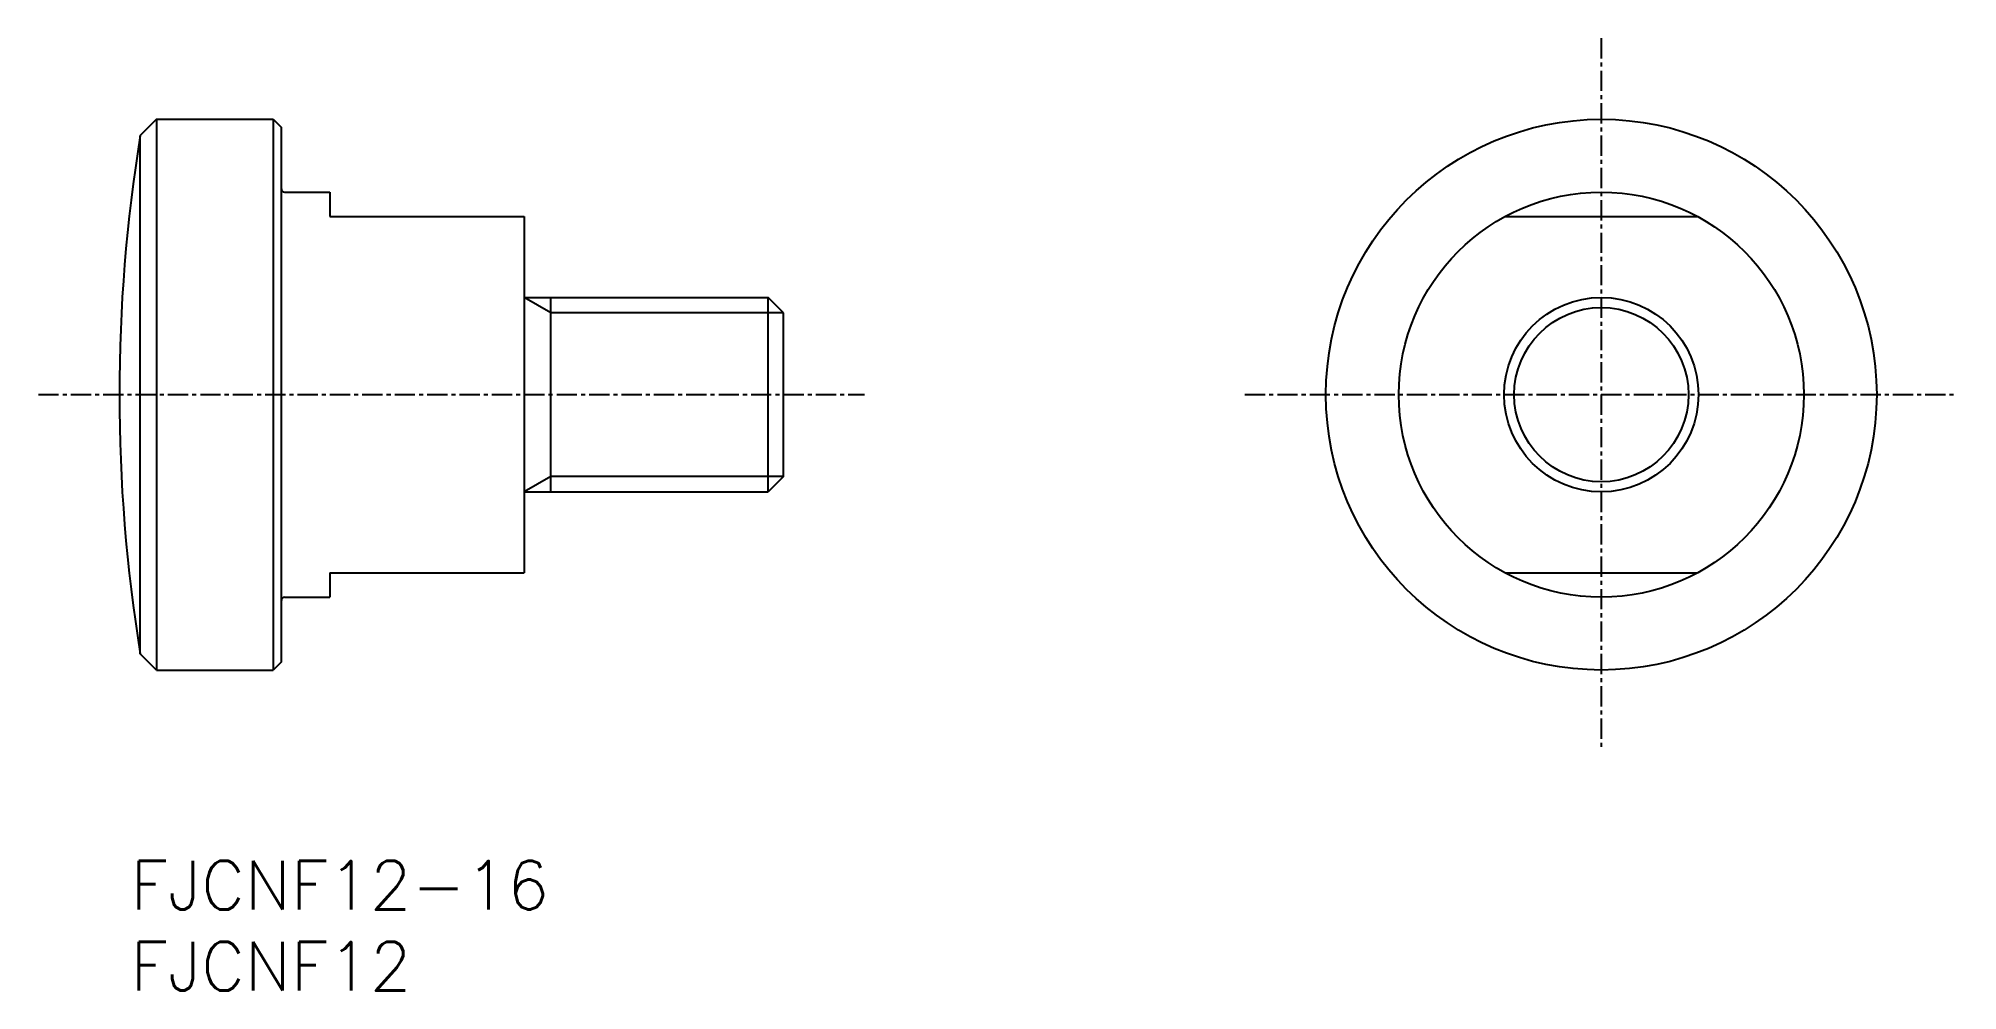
# Model space of a CAD drawing. Extents: x 92 to 211, y 77 to 135.
import ezdxf
from ezdxf.enums import TextEntityAlignment as Align

# ---------------------------------------------------------------- set-up
doc = ezdxf.new("R2010")
doc.units = 0
doc.linetypes.add('CENTER', pattern=[2, 1.25, -0.25, 0.25, -0.25])
doc.layers.get('0').update_dxf_attribs({"linetype": 'CONTINUOUS'})
doc.layers.add('CENTER', color=1, linetype='CENTER')
doc.styles.get("Standard").update_dxf_attribs({"font": 'txt.shx', "bigfont": 'extfont.shx'})

msp = doc.modelspace()

# ---------------------------------------------------------------- linework, layer by layer
at = {"color": 7, "linetype": 'CONTINUOUS'}
for p, q in [((99.64, 130.35), (98.64, 129.35)), ((99.64, 130.35), (99.64, 96.35)), ((99.64, 130.35), (106.85, 130.35)), ((106.85, 130.35), (106.85, 96.35)), ((106.85, 130.35), (107.35, 129.85)), ((98.64, 97.35), (98.64, 129.35)), ((107.35, 96.85), (107.35, 129.85)), ((107.55, 125.85), (110.35, 125.85)), ((110.35, 125.85), (110.35, 124.35)), ((110.35, 124.35), (122.35, 124.35)), ((122.35, 124.35), (122.35, 102.35)), ((182.9, 124.35), (194.77, 124.35)), ((122.35, 119.35), (137.4, 119.35)), ((123.99, 107.35), (123.99, 119.35)), ((137.4, 107.35), (137.4, 119.35)), ((138.35, 118.4), (137.4, 119.35)), ((138.35, 108.29), (138.35, 118.4)), ((138.35, 113.35), (138.35, 113.35)), ((138.35, 110.82), (138.35, 110.82)), ((138.35, 108.29), (137.4, 107.35)), ((122.35, 107.35), (137.4, 107.35)), ((110.35, 102.35), (122.35, 102.35)), ((110.35, 102.35), (110.35, 100.85)), ((182.9, 102.35), (194.77, 102.35)), ((107.55, 100.85), (110.35, 100.85)), ((99.64, 96.35), (98.64, 97.35)), ((99.64, 96.35), (106.85, 96.35)), ((107.35, 96.85), (106.85, 96.35))]:
    msp.add_line(p, q, dxfattribs=at)
at = {"color": 3, "linetype": 'CONTINUOUS'}
for p, q in [((123.99, 118.4), (122.35, 119.35)), ((138.35, 118.4), (123.99, 118.4)), ((123.99, 108.29), (122.35, 107.35)), ((138.35, 108.29), (123.99, 108.29))]:
    msp.add_line(p, q, dxfattribs=at)
at = {"color": 7, "linetype": 'CONTINUOUS'}
for radius in [17, 12.5, 6]:
    msp.add_circle((188.84, 113.35), radius, dxfattribs=at)
at = {"color": 3, "linetype": 'CONTINUOUS'}
msp.add_circle((188.84, 113.35), 5.38, dxfattribs=at)
at = {"color": 7, "linetype": 'CONTINUOUS'}
for centre, radius, start, end in [((197.35, 113.35), 100, 170.7931, 189.2069), ((107.55, 126.05), 0.2, 180, 270), ((107.55, 100.65), 0.2, 90, 180)]:
    msp.add_arc(centre, radius, start, end, dxfattribs=at)
at = {"layer": 'CENTER', "color": 1, "linetype": 'CENTER'}
for p, q in [((188.84, 135.35), (188.84, 91.35)), ((92.35, 113.35), (143.35, 113.35)), ((166.84, 113.35), (210.84, 113.35))]:
    msp.add_line(p, q, dxfattribs=at)

# ---------------------------------------------------------------- texts
at = {"color": 7, "linetype": 'CONTINUOUS'}
for s, p in [('FJCNF12-16', (98.03, 83.06)), ('FJCNF12', (98.03, 78.06))]:
    msp.add_text(s, height=3, dxfattribs=at).set_placement(p, align=Align.MIDDLE_LEFT)

doc.saveas('drawing.dxf')
